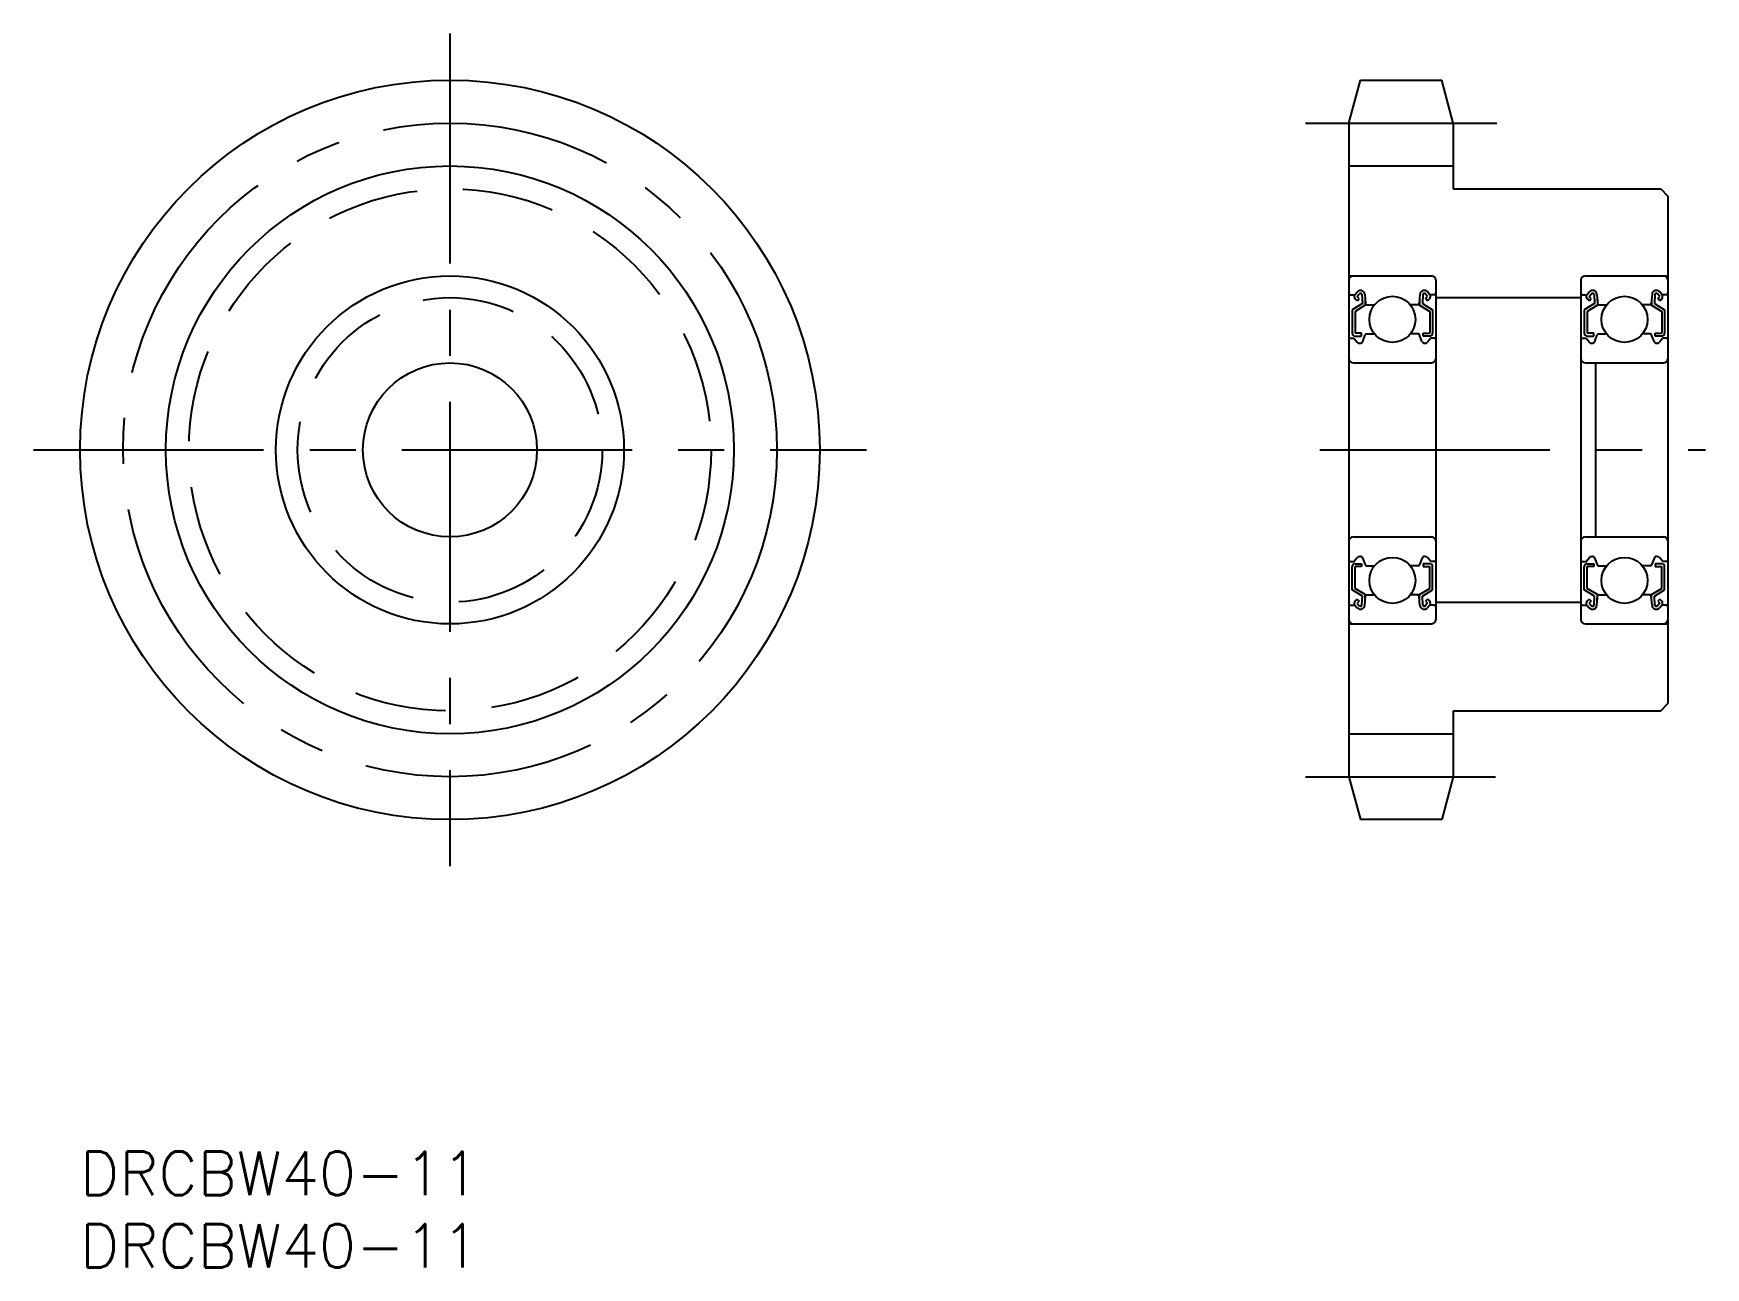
# Model space of a CAD drawing. Extents: x -3 to 112, y -8 to 77.
import ezdxf

# ---------------------------------------------------------------- set-up
doc = ezdxf.new("R2010")
doc.units = 0
doc.header["$LTSCALE"] = 0.5
doc.linetypes.add('CENTER', pattern=[50.8, 31.75, -6.35, 6.35, -6.35])
doc.linetypes.add('DASHED', pattern=[19.05, 12.7, -6.35])
doc.layers.get('0').update_dxf_attribs({"linetype": 'CONTINUOUS'})
doc.layers.add('CENTER', color=1, linetype='CENTER')
doc.styles.get("Standard").update_dxf_attribs({"font": 'txt.shx', "height": 3, "bigfont": 'bigfont.shx'})

# ---------------------------------------------------------------- blocks, each defined once
blk = doc.blocks.new('*U13')
at = {"color": 7, "linetype": 'CONTINUOUS'}
blk.add_text('DRCBW40-11', height=3, dxfattribs=at).set_placement((0, -3))
blk = doc.blocks.new('*U14')
at = {"color": 7, "linetype": 'CONTINUOUS'}
blk.add_text('DRCBW40-11', height=3, dxfattribs=at).set_placement((0, -8))

msp = doc.modelspace()

# ---------------------------------------------------------------- linework, layer by layer
at = {"color": 7, "linetype": 'CONTINUOUS'}
for p, q in [((87.48, 70.93), (88.27, 73.89)), ((88.27, 73.89), (93.88, 73.89)), ((94.68, 70.93), (93.88, 73.89)), ((87.48, 70.93), (87.48, 25.85)), ((94.68, 70.93), (94.68, 66.39)), ((87.48, 67.97), (94.68, 67.97)), ((94.68, 66.39), (108.98, 66.39)), ((108.98, 66.39), (109.48, 65.89)), ((109.48, 65.89), (109.48, 30.89)), ((87.48, 60.39), (93.18, 60.39)), ((93.48, 60.09), (93.48, 36.69)), ((103.48, 60.09), (103.48, 36.69)), ((103.78, 60.39), (109.48, 60.39)), ((87.58, 59.09), (87.89, 59.09)), ((87.89, 59.09), (88.05, 59.28)), ((88.04, 58.68), (87.9, 58.82)), ((88.04, 58.96), (88.2, 59.15)), ((88.18, 58.82), (88.04, 58.96)), ((88.04, 58.68), (88.18, 58.82)), ((88.38, 59.1), (88.41, 58.49)), ((88.58, 59.12), (88.63, 58.48)), ((92.38, 59.12), (92.32, 58.48)), ((92.58, 59.1), (92.55, 58.49)), ((92.91, 58.96), (92.75, 59.15)), ((92.77, 58.82), (92.91, 58.96)), ((92.91, 58.68), (92.77, 58.82)), ((93.07, 59.09), (92.91, 59.28)), ((92.91, 58.68), (93.06, 58.82)), ((93.38, 59.09), (93.07, 59.09)), ((93.48, 58.89), (103.48, 58.89)), ((103.58, 59.09), (103.89, 59.09)), ((103.89, 59.09), (104.05, 59.28)), ((104.04, 58.68), (103.9, 58.82)), ((104.04, 58.96), (104.2, 59.15)), ((104.18, 58.82), (104.04, 58.96)), ((104.04, 58.68), (104.18, 58.82)), ((104.38, 59.1), (104.41, 58.49)), ((104.58, 59.12), (104.63, 58.48)), ((108.38, 59.12), (108.32, 58.48)), ((108.58, 59.1), (108.55, 58.49)), ((108.91, 58.96), (108.75, 59.15)), ((108.77, 58.82), (108.91, 58.96)), ((108.91, 58.68), (108.77, 58.82)), ((109.07, 59.09), (108.91, 59.28)), ((108.91, 58.68), (109.06, 58.82)), ((109.38, 59.09), (109.07, 59.09)), ((88.41, 58.49), (87.71, 58.05)), ((87.71, 58.05), (87.71, 56.44)), ((88.61, 58.38), (87.91, 57.94)), ((87.91, 57.94), (87.91, 56.44)), ((88.61, 58.73), (88.61, 58.38)), ((88.73, 58.39), (89.24, 58.39)), ((92.23, 58.39), (91.71, 58.39)), ((92.35, 58.73), (92.35, 58.38)), ((92.35, 58.38), (93.05, 57.94)), ((92.55, 58.49), (93.25, 58.05)), ((93.05, 57.94), (93.05, 56.44)), ((93.25, 58.05), (93.25, 56.44)), ((104.41, 58.49), (103.71, 58.05)), ((103.71, 58.05), (103.71, 56.44)), ((104.61, 58.38), (103.91, 57.94)), ((103.91, 57.94), (103.91, 56.44)), ((104.61, 58.73), (104.61, 58.38)), ((104.73, 58.39), (105.24, 58.39)), ((108.23, 58.39), (107.71, 58.39)), ((108.35, 58.73), (108.35, 58.38)), ((108.35, 58.38), (109.05, 57.94)), ((108.55, 58.49), (109.25, 58.05)), ((109.05, 57.94), (109.05, 56.44)), ((109.25, 58.05), (109.25, 56.44)), ((87.58, 56.09), (87.83, 56.09)), ((87.83, 56.09), (88.06, 55.81)), ((88.36, 56.44), (87.91, 56.44)), ((87.91, 56.24), (88.36, 56.24)), ((88.21, 55.74), (88.25, 55.74)), ((88.36, 56.24), (88.36, 56.44)), ((88.44, 55.87), (88.6, 56.33)), ((88.7, 56.39), (89.24, 56.39)), ((92.26, 56.39), (91.71, 56.39)), ((92.52, 55.87), (92.35, 56.33)), ((92.6, 56.24), (92.6, 56.44)), ((92.6, 56.44), (93.05, 56.44)), ((93.05, 56.24), (92.6, 56.24)), ((92.74, 55.74), (92.71, 55.74)), ((93.13, 56.09), (92.89, 55.81)), ((93.38, 56.09), (93.13, 56.09)), ((103.58, 56.09), (103.83, 56.09)), ((103.83, 56.09), (104.06, 55.81)), ((104.36, 56.44), (103.91, 56.44)), ((103.91, 56.24), (104.36, 56.24)), ((104.21, 55.74), (104.25, 55.74)), ((104.36, 56.24), (104.36, 56.44)), ((104.44, 55.87), (104.6, 56.33)), ((104.7, 56.39), (105.24, 56.39)), ((108.26, 56.39), (107.71, 56.39)), ((108.52, 55.87), (108.35, 56.33)), ((108.6, 56.24), (108.6, 56.44)), ((108.6, 56.44), (109.05, 56.44)), ((109.05, 56.24), (108.6, 56.24)), ((108.74, 55.74), (108.71, 55.74)), ((109.13, 56.09), (108.89, 55.81)), ((109.38, 56.09), (109.13, 56.09)), ((87.78, 54.39), (93.18, 54.39)), ((103.78, 54.39), (109.18, 54.39)), ((104.48, 54.39), (104.48, 42.39)), ((87.78, 42.39), (93.18, 42.39)), ((103.78, 42.39), (109.18, 42.39)), ((87.58, 40.69), (87.83, 40.69)), ((87.83, 40.69), (88.06, 40.97)), ((87.91, 40.54), (88.36, 40.54)), ((88.21, 41.04), (88.25, 41.04)), ((88.36, 40.54), (88.36, 40.34)), ((88.44, 40.91), (88.6, 40.46)), ((88.7, 40.39), (89.24, 40.39)), ((92.26, 40.39), (91.71, 40.39)), ((92.52, 40.91), (92.35, 40.46)), ((93.05, 40.54), (92.6, 40.54)), ((92.6, 40.54), (92.6, 40.34)), ((92.74, 41.04), (92.71, 41.04)), ((93.13, 40.69), (92.89, 40.97)), ((93.38, 40.69), (93.13, 40.69)), ((103.58, 40.69), (103.83, 40.69)), ((103.83, 40.69), (104.06, 40.97)), ((103.91, 40.54), (104.36, 40.54)), ((104.21, 41.04), (104.25, 41.04)), ((104.36, 40.54), (104.36, 40.34)), ((104.44, 40.91), (104.6, 40.46)), ((104.7, 40.39), (105.24, 40.39)), ((108.26, 40.39), (107.71, 40.39)), ((108.52, 40.91), (108.35, 40.46)), ((109.05, 40.54), (108.6, 40.54)), ((108.6, 40.54), (108.6, 40.34)), ((108.74, 41.04), (108.71, 41.04)), ((109.13, 40.69), (108.89, 40.97)), ((109.38, 40.69), (109.13, 40.69)), ((87.71, 38.73), (87.71, 40.34)), ((87.91, 38.84), (87.91, 40.34)), ((88.36, 40.34), (87.91, 40.34)), ((92.6, 40.34), (93.05, 40.34)), ((93.05, 38.84), (93.05, 40.34)), ((93.25, 38.73), (93.25, 40.34)), ((103.71, 38.73), (103.71, 40.34)), ((103.91, 38.84), (103.91, 40.34)), ((104.36, 40.34), (103.91, 40.34)), ((108.6, 40.34), (109.05, 40.34)), ((109.05, 38.84), (109.05, 40.34)), ((109.25, 38.73), (109.25, 40.34)), ((88.41, 38.3), (87.71, 38.73)), ((88.04, 38.1), (87.9, 37.96)), ((88.61, 38.41), (87.91, 38.84)), ((88.04, 38.1), (88.18, 37.96)), ((88.38, 37.69), (88.41, 38.3)), ((88.58, 37.67), (88.63, 38.3)), ((88.61, 38.06), (88.61, 38.41)), ((88.73, 38.39), (89.24, 38.39)), ((92.23, 38.39), (91.71, 38.39)), ((92.38, 37.67), (92.32, 38.3)), ((92.35, 38.41), (93.05, 38.84)), ((92.35, 38.06), (92.35, 38.41)), ((92.55, 38.3), (93.25, 38.73)), ((92.58, 37.69), (92.55, 38.3)), ((92.91, 38.1), (92.77, 37.96)), ((92.91, 38.1), (93.06, 37.96)), ((104.41, 38.3), (103.71, 38.73)), ((104.04, 38.1), (103.9, 37.96)), ((104.61, 38.41), (103.91, 38.84)), ((104.04, 38.1), (104.18, 37.96)), ((104.38, 37.69), (104.41, 38.3)), ((104.58, 37.67), (104.63, 38.3)), ((104.61, 38.06), (104.61, 38.41)), ((104.73, 38.39), (105.24, 38.39)), ((108.23, 38.39), (107.71, 38.39)), ((108.38, 37.67), (108.32, 38.3)), ((108.35, 38.41), (109.05, 38.84)), ((108.35, 38.06), (108.35, 38.41)), ((108.55, 38.3), (109.25, 38.73)), ((108.58, 37.69), (108.55, 38.3)), ((108.91, 38.1), (108.77, 37.96)), ((108.91, 38.1), (109.06, 37.96)), ((87.58, 37.69), (87.89, 37.69)), ((87.89, 37.69), (88.05, 37.5)), ((88.18, 37.96), (88.04, 37.82)), ((88.04, 37.82), (88.2, 37.63)), ((92.91, 37.82), (92.75, 37.63)), ((92.77, 37.96), (92.91, 37.82)), ((93.07, 37.69), (92.91, 37.5)), ((93.38, 37.69), (93.07, 37.69)), ((93.48, 37.89), (103.48, 37.89)), ((103.58, 37.69), (103.89, 37.69)), ((103.89, 37.69), (104.05, 37.5)), ((104.18, 37.96), (104.04, 37.82)), ((104.04, 37.82), (104.2, 37.63)), ((108.91, 37.82), (108.75, 37.63)), ((108.77, 37.96), (108.91, 37.82)), ((109.07, 37.69), (108.91, 37.5)), ((109.38, 37.69), (109.07, 37.69)), ((87.48, 36.39), (93.18, 36.39)), ((103.78, 36.39), (109.48, 36.39)), ((94.68, 30.39), (94.68, 25.85)), ((94.68, 30.39), (108.98, 30.39)), ((108.98, 30.39), (109.48, 30.89)), ((87.48, 28.81), (94.68, 28.81)), ((87.48, 25.85), (88.27, 22.89)), ((94.68, 25.85), (93.88, 22.89)), ((93.88, 22.89), (88.27, 22.89))]:
    msp.add_line(p, q, dxfattribs=at)
for centre, radius in [((25.5, 48.39), 25.5), ((25.5, 48.39), 12), ((90.48, 57.39), 1.59), ((106.48, 57.39), 1.59), ((25.5, 48.39), 6), ((90.48, 39.39), 1.59), ((106.48, 39.39), 1.59)]:
    msp.add_circle(centre, radius, dxfattribs=at)
at = {"color": 3, "linetype": 'CONTINUOUS'}
msp.add_circle((25.5, 48.39), 19.58, dxfattribs=at)
at = {"color": 3, "linetype": 'DASHED'}
for radius in [18, 10.5]:
    msp.add_circle((25.5, 48.39), radius, dxfattribs=at)
at = {"color": 7, "linetype": 'CONTINUOUS'}
for centre, radius, start, end in [((87.78, 60.09), 0.3, 90, 180), ((93.18, 60.09), 0.3, 0, 90), ((103.78, 60.09), 0.3, 90, 180), ((109.18, 60.09), 0.3, 0, 90), ((87.58, 59.19), 0.1, 180, 270), ((88.04, 58.96), 0.2, 139.9921, 224.998), ((88.28, 59.09), 0.3, 4.935, 139.9921), ((88.28, 59.09), 0.1, 3.0864, 139.9628), ((92.68, 59.09), 0.3, 40.0079, 175.065), ((92.68, 59.09), 0.1, 40.0372, 176.9136), ((92.91, 58.96), 0.2, 315.002, 40.0079), ((93.38, 59.19), 0.1, 270, 0), ((103.58, 59.19), 0.1, 180, 270), ((104.04, 58.96), 0.2, 139.9921, 224.998), ((104.28, 59.09), 0.3, 4.935, 139.9921), ((104.28, 59.09), 0.1, 3.0864, 139.9628), ((108.68, 59.09), 0.3, 40.0079, 175.065), ((108.68, 59.09), 0.1, 40.0372, 176.9136), ((108.91, 58.96), 0.2, 315.002, 40.0079), ((109.38, 59.19), 0.1, 270, 0), ((88.73, 58.49), 0.1, 184.935, 269.9989), ((92.23, 58.49), 0.1, 270.0011, 355.065), ((104.73, 58.49), 0.1, 184.935, 269.9989), ((108.23, 58.49), 0.1, 270.0011, 355.065), ((87.58, 55.99), 0.1, 90, 180), ((87.91, 56.44), 0.2, 180, 270), ((88.21, 55.94), 0.2, 219.9863, 270), ((88.25, 55.94), 0.2, 270, 340.0584), ((88.7, 56.29), 0.1, 89.999, 160.0584), ((92.26, 56.29), 0.1, 19.9416, 90.001), ((92.71, 55.94), 0.2, 199.9416, 270), ((92.74, 55.94), 0.2, 270, 320.0137), ((93.05, 56.44), 0.2, 270, 0), ((93.38, 55.99), 0.1, 0, 90), ((103.58, 55.99), 0.1, 90, 180), ((103.91, 56.44), 0.2, 180, 270), ((104.21, 55.94), 0.2, 219.9863, 270), ((104.25, 55.94), 0.2, 270, 340.0584), ((104.7, 56.29), 0.1, 89.999, 160.0584), ((108.26, 56.29), 0.1, 19.9416, 90.001), ((108.71, 55.94), 0.2, 199.9416, 270), ((108.74, 55.94), 0.2, 270, 320.0137), ((109.05, 56.44), 0.2, 270, 0), ((109.38, 55.99), 0.1, 0, 90), ((87.78, 54.69), 0.3, 180, 270), ((93.18, 54.69), 0.3, 270, 0), ((103.78, 54.69), 0.3, 180, 270), ((109.18, 54.69), 0.3, 270, 0), ((87.78, 42.09), 0.3, 90, 180), ((93.18, 42.09), 0.3, 0, 90), ((103.78, 42.09), 0.3, 90, 180), ((109.18, 42.09), 0.3, 0, 90), ((87.58, 40.79), 0.1, 180, 270), ((87.91, 40.34), 0.2, 90, 180), ((88.21, 40.84), 0.2, 90, 140.0137), ((88.25, 40.84), 0.2, 19.9416, 90), ((88.7, 40.49), 0.1, 199.9416, 270.001), ((92.26, 40.49), 0.1, 269.999, 340.0584), ((92.71, 40.84), 0.2, 90, 160.0584), ((92.74, 40.84), 0.2, 39.9863, 90), ((93.05, 40.34), 0.2, 0, 90), ((93.38, 40.79), 0.1, 270, 0), ((103.58, 40.79), 0.1, 180, 270), ((103.91, 40.34), 0.2, 90, 180), ((104.21, 40.84), 0.2, 90, 140.0137), ((104.25, 40.84), 0.2, 19.9416, 90), ((104.7, 40.49), 0.1, 199.9416, 270.001), ((108.26, 40.49), 0.1, 269.999, 340.0584), ((108.71, 40.84), 0.2, 90, 160.0584), ((108.74, 40.84), 0.2, 39.9863, 90), ((109.05, 40.34), 0.2, 0, 90), ((109.38, 40.79), 0.1, 270, 0), ((88.73, 38.29), 0.1, 90.0011, 175.065), ((92.23, 38.29), 0.1, 4.935, 89.9989), ((104.73, 38.29), 0.1, 90.0011, 175.065), ((108.23, 38.29), 0.1, 4.935, 89.9989), ((87.58, 37.59), 0.1, 90, 180), ((88.04, 37.82), 0.2, 135.002, 220.0079), ((88.28, 37.7), 0.3, 220.0079, 355.065), ((88.28, 37.7), 0.1, 220.0372, 356.9136), ((92.68, 37.7), 0.3, 184.935, 319.9921), ((92.68, 37.7), 0.1, 183.0864, 319.9628), ((92.91, 37.82), 0.2, 319.9921, 44.998), ((93.38, 37.59), 0.1, 0, 90), ((103.58, 37.59), 0.1, 90, 180), ((104.04, 37.82), 0.2, 135.002, 220.0079), ((104.28, 37.7), 0.3, 220.0079, 355.065), ((104.28, 37.7), 0.1, 220.0372, 356.9136), ((108.68, 37.7), 0.3, 184.935, 319.9921), ((108.68, 37.7), 0.1, 183.0864, 319.9628), ((108.91, 37.82), 0.2, 319.9921, 44.998), ((109.38, 37.59), 0.1, 0, 90), ((87.78, 36.69), 0.3, 180, 270), ((93.18, 36.69), 0.3, 270, 0), ((103.78, 36.69), 0.3, 180, 270), ((109.18, 36.69), 0.3, 270, 0)]:
    msp.add_arc(centre, radius, start, end, dxfattribs=at)
at = {"layer": 'CENTER', "color": 1, "linetype": 'CENTER'}
for p, q in [((25.5, 77.11), (25.5, 19.68)), ((84.48, 70.93), (97.68, 70.93)), ((-3.22, 48.39), (54.22, 48.39)), ((85.47, 48.39), (112.07, 48.39)), ((84.48, 25.85), (97.59, 25.85))]:
    msp.add_line(p, q, dxfattribs=at)
msp.add_circle((25.5, 48.39), 22.54, dxfattribs=at)

# ---------------------------------------------------------------- block references
at = {"color": 7, "linetype": 'CONTINUOUS'}
for name in ['*U13', '*U14']:
    msp.add_blockref(name, (0, 0), dxfattribs=at)

doc.saveas('drawing.dxf')
